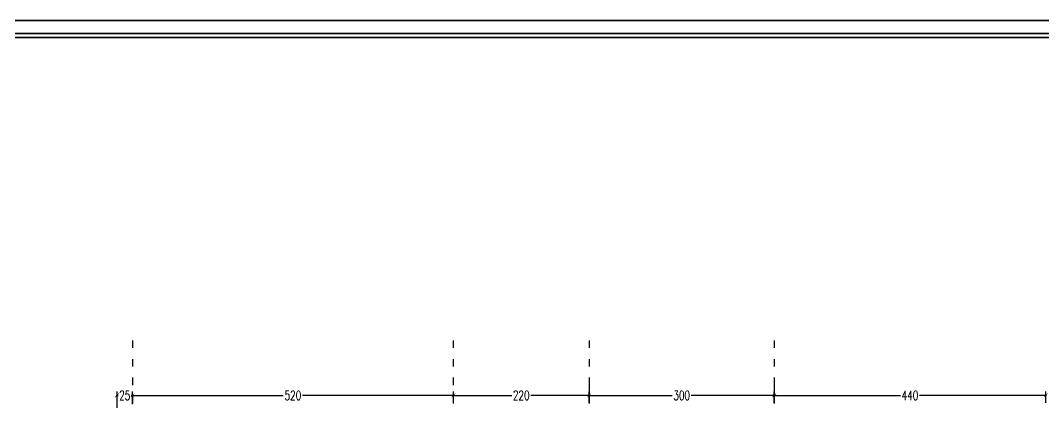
# Model space of a CAD drawing. Header units: centimetres. Extents: x -3207095 to 15275363, y -32656 to 4798027.
# Drawn here: x 676989 to 678646, y 4472476 to 4473102 of the extents above; entities that cross this region are included whole.
import ezdxf

# ---------------------------------------------------------------- set-up
doc = ezdxf.new("R2010")
doc.units = ezdxf.units.CM
doc.linetypes.add('ACAD_ISO03W100', pattern=[30, 12, -18])
doc.linetypes.add('DUZ', pattern=[500, 500])
doc.layers.get('0').update_dxf_attribs({"color": 1, "linetype": 'DUZ'})
doc.layers.add('DIM', color=1, linetype='DUZ')
doc.layers.add('DUVAR', color=7, linetype='Continuous', lineweight=35)
doc.styles.add('DIM', font='ROMANSTW.SHX', dxfattribs={"width": 0.7})
doc.dimstyles.new('1_100', dxfattribs={"dimtxt": 15, "dimasz": 6, "dimexe": 6, "dimexo": 0, "dimgap": 2, "dimtad": 0, "dimdec": 1, "dimzin": 11, "dimdsep": 46, "dimtxsty": 'DIM', "dimblk": 'ARCHTICK', "dimcen": 3, "dimdle": 1.25, "dimclrt": 2, "dimadec": 0, "dimazin": 0, "dimtfac": 1.25, "dimtdec": 1, "dimtix": 1, "dimtofl": 0, "dimtmove": 1, "dimatfit": 3, "dimldrblk": 'ARCHTICK', "dimfxl": 20, "dimfxlon": 1, "dimtolj": 1, "dimtzin": 0, "dimarcsym": 0})

# ---------------------------------------------------------------- blocks, each defined once
blk = doc.blocks.new('_ArchTick')
at = {"color": 0, "linetype": 'ByBlock', "const_width": 0.15}
blk.add_lwpolyline([(-0.5, -0.5), (0.5, 0.5)], dxfattribs=at)
blk = doc.blocks.new('*D293')
at = {"layer": 'Defpoints', "color": 0, "linetype": 'Continuous', "lineweight": 5, "transparency": 16777216}
for p in [(677170.1, 4472481.5), (677690.1, 4472495.6), (677690.1, 4472483.7)]:
    blk.add_point(p, dxfattribs=at)
at = {"layer": 'DIM', "color": 0, "linetype": 'Continuous', "lineweight": -2, "transparency": 16777216}
for p, q in [((677170.1, 4472481.5), (677170.1, 4472501.6)), ((677690.1, 4472483.7), (677690.1, 4472501.6)), ((677168.8, 4472495.6), (677414.6, 4472495.6)), ((677691.3, 4472495.6), (677445.6, 4472495.6))]:
    blk.add_line(p, q, dxfattribs=at)
at = {"layer": 'DIM', "color": 0, "linetype": 'Continuous', "lineweight": -2, "transparency": 16777216, "xscale": 6, "yscale": 6, "zscale": 6, "rotation": 180}
blk.add_blockref('_ArchTick', (677170.1, 4472495.6), dxfattribs=at)
at = {"layer": 'DIM', "color": 0, "linetype": 'Continuous', "lineweight": -2, "transparency": 16777216, "xscale": 6, "yscale": 6, "zscale": 6}
blk.add_blockref('_ArchTick', (677690.1, 4472495.6), dxfattribs=at)
at = {"layer": 'DIM', "color": 2, "linetype": 'Continuous', "lineweight": 5, "transparency": 16777216, "insert": (677430.1, 4472495.6), "char_height": 15, "attachment_point": 5, "style": 'DIM'}
blk.add_mtext('\\A1;520', dxfattribs=at)
blk = doc.blocks.new('*D294')
at = {"layer": 'Defpoints', "color": 0, "linetype": 'Continuous', "lineweight": 5, "transparency": 16777216}
for p in [(677910.1, 4472556.9), (677690.1, 4472483.7), (677910.1, 4472495.6)]:
    blk.add_point(p, dxfattribs=at)
at = {"layer": 'DIM', "color": 0, "linetype": 'Continuous', "lineweight": -2, "transparency": 16777216}
for p, q in [((677910.1, 4472515.6), (677910.1, 4472489.6)), ((677690.1, 4472483.7), (677690.1, 4472501.6)), ((677688.8, 4472495.6), (677784.6, 4472495.6)), ((677911.3, 4472495.6), (677815.6, 4472495.6))]:
    blk.add_line(p, q, dxfattribs=at)
at = {"layer": 'DIM', "color": 0, "linetype": 'Continuous', "lineweight": -2, "transparency": 16777216, "xscale": 6, "yscale": 6, "zscale": 6, "rotation": 180}
blk.add_blockref('_ArchTick', (677690.1, 4472495.6), dxfattribs=at)
at = {"layer": 'DIM', "color": 0, "linetype": 'Continuous', "lineweight": -2, "transparency": 16777216, "xscale": 6, "yscale": 6, "zscale": 6}
blk.add_blockref('_ArchTick', (677910.1, 4472495.6), dxfattribs=at)
at = {"layer": 'DIM', "color": 2, "linetype": 'Continuous', "lineweight": 5, "transparency": 16777216, "insert": (677800.1, 4472495.6), "char_height": 15, "attachment_point": 5, "style": 'DIM'}
blk.add_mtext('\\A1;220', dxfattribs=at)
blk = doc.blocks.new('*D295')
at = {"layer": 'Defpoints', "color": 0, "linetype": 'Continuous', "lineweight": 5, "transparency": 16777216}
for p in [(678210.1, 4472556.9), (677910.1, 4472483.7), (678210.1, 4472495.6)]:
    blk.add_point(p, dxfattribs=at)
at = {"layer": 'DIM', "color": 0, "linetype": 'Continuous', "lineweight": -2, "transparency": 16777216}
for p, q in [((678210.1, 4472515.6), (678210.1, 4472489.6)), ((677910.1, 4472483.7), (677910.1, 4472501.6)), ((677908.8, 4472495.6), (678044.6, 4472495.6)), ((678211.3, 4472495.6), (678075.6, 4472495.6))]:
    blk.add_line(p, q, dxfattribs=at)
at = {"layer": 'DIM', "color": 0, "linetype": 'Continuous', "lineweight": -2, "transparency": 16777216, "xscale": 6, "yscale": 6, "zscale": 6, "rotation": 180}
blk.add_blockref('_ArchTick', (677910.1, 4472495.6), dxfattribs=at)
at = {"layer": 'DIM', "color": 0, "linetype": 'Continuous', "lineweight": -2, "transparency": 16777216, "xscale": 6, "yscale": 6, "zscale": 6}
blk.add_blockref('_ArchTick', (678210.1, 4472495.6), dxfattribs=at)
at = {"layer": 'DIM', "color": 2, "linetype": 'Continuous', "lineweight": 5, "transparency": 16777216, "insert": (678060.1, 4472495.6), "char_height": 15, "attachment_point": 5, "style": 'DIM'}
blk.add_mtext('\\A1;300', dxfattribs=at)
blk = doc.blocks.new('*D296')
at = {"layer": 'Defpoints', "color": 0, "linetype": 'Continuous', "lineweight": 5, "transparency": 16777216}
for p in [(678210.1, 4472483.7), (678650.1, 4472495.6), (678650.1, 4472483.7)]:
    blk.add_point(p, dxfattribs=at)
at = {"layer": 'DIM', "color": 0, "linetype": 'Continuous', "lineweight": -2, "transparency": 16777216}
for p, q in [((678210.1, 4472483.7), (678210.1, 4472501.6)), ((678650.1, 4472483.7), (678650.1, 4472501.6)), ((678208.8, 4472495.6), (678414.6, 4472495.6)), ((678651.3, 4472495.6), (678445.6, 4472495.6))]:
    blk.add_line(p, q, dxfattribs=at)
at = {"layer": 'DIM', "color": 0, "linetype": 'Continuous', "lineweight": -2, "transparency": 16777216, "xscale": 6, "yscale": 6, "zscale": 6, "rotation": 180}
blk.add_blockref('_ArchTick', (678210.1, 4472495.6), dxfattribs=at)
at = {"layer": 'DIM', "color": 0, "linetype": 'Continuous', "lineweight": -2, "transparency": 16777216, "xscale": 6, "yscale": 6, "zscale": 6}
blk.add_blockref('_ArchTick', (678650.1, 4472495.6), dxfattribs=at)
at = {"layer": 'DIM', "color": 2, "linetype": 'Continuous', "lineweight": 5, "transparency": 16777216, "insert": (678430.1, 4472495.6), "char_height": 15, "attachment_point": 5, "style": 'DIM'}
blk.add_mtext('\\A1;440', dxfattribs=at)
blk = doc.blocks.new('*D302')
at = {"layer": 'Defpoints', "color": 0, "linetype": 'Continuous', "lineweight": 5, "transparency": 16777216}
for p in [(677145.1, 4472495.6), (677170.1, 4472481.5), (677145.1, 4472439)]:
    blk.add_point(p, dxfattribs=at)
at = {"layer": 'DIM', "color": 0, "linetype": 'Continuous', "lineweight": -2, "transparency": 16777216}
for p, q in [((677145.1, 4472475.6), (677145.1, 4472501.6)), ((677170.1, 4472481.5), (677170.1, 4472501.6)), ((677143.8, 4472495.6), (677147.1, 4472495.6)), ((677171.3, 4472495.6), (677168.1, 4472495.6))]:
    blk.add_line(p, q, dxfattribs=at)
at = {"layer": 'DIM', "color": 0, "linetype": 'Continuous', "lineweight": -2, "transparency": 16777216, "xscale": 6, "yscale": 6, "zscale": 6, "rotation": 180}
blk.add_blockref('_ArchTick', (677145.1, 4472495.6), dxfattribs=at)
at = {"layer": 'DIM', "color": 0, "linetype": 'Continuous', "lineweight": -2, "transparency": 16777216, "xscale": 6, "yscale": 6, "zscale": 6}
blk.add_blockref('_ArchTick', (677170.1, 4472495.6), dxfattribs=at)
at = {"layer": 'DIM', "color": 2, "linetype": 'Continuous', "lineweight": 5, "transparency": 16777216, "insert": (677157.6, 4472495.6), "char_height": 15, "attachment_point": 5, "style": 'DIM'}
blk.add_mtext('\\A1;25', dxfattribs=at)

msp = doc.modelspace()

# ---------------------------------------------------------------- linework, layer by layer
at = {"color": 232, "linetype": 'ACAD_ISO03W100'}
for p, q in [((677170.06, 4472584.38), (677170.06, 4469325.53)), ((677690.06, 4472584.38), (677690.06, 4469325.53)), ((677910.06, 4472584.38), (677910.06, 4469325.53)), ((678210.06, 4472584.38), (678210.06, 4469325.53))]:
    msp.add_line(p, q, dxfattribs=at)
at = {"layer": 'DUVAR'}
for points in [[(675378.44, 4473102.22), (682578.44, 4473102.22), (682578.44, 4468302.22), (675378.44, 4468302.22)], [(675399.44, 4473081.22), (682557.44, 4473081.22), (682557.44, 4468323.22), (675399.44, 4468323.22)], [(675405.74, 4473074.92), (682551.14, 4473074.92), (682551.14, 4468329.52), (675405.74, 4468329.52)]]:
    msp.add_lwpolyline(points, close=True, dxfattribs=at)

# ---------------------------------------------------------------- dimensions: what is measured, and where the dimension line sits
at = {"layer": 'DIM', "linetype": 'Continuous', "lineweight": 5}
for base, p1, p2, picture, middle in [((677910.06, 4472495.55), (677690.06, 4472483.73), (677910.06, 4472556.87), '*D294', (677800.06, 4472495.55)), ((678210.06, 4472495.55), (677910.06, 4472483.73), (678210.06, 4472556.87), '*D295', (678060.06, 4472495.55)), ((677145.06, 4472495.55), (677170.06, 4472481.51), (677145.06, 4472438.97), '*D302', (677157.56, 4472495.55)), ((677690.06, 4472495.55), (677170.06, 4472481.51), (677690.06, 4472483.73), '*D293', (677430.06, 4472495.55)), ((678650.06, 4472495.55), (678210.06, 4472483.73), (678650.06, 4472483.73), '*D296', (678430.06, 4472495.55))]:
    dim = msp.add_linear_dim(base=base, p1=p1, p2=p2, dimstyle='1_100', dxfattribs=at)
    dim.commit()
    dim.dimension.update_dxf_attribs({"geometry": picture, "text_midpoint": middle})

doc.saveas('drawing.dxf')
